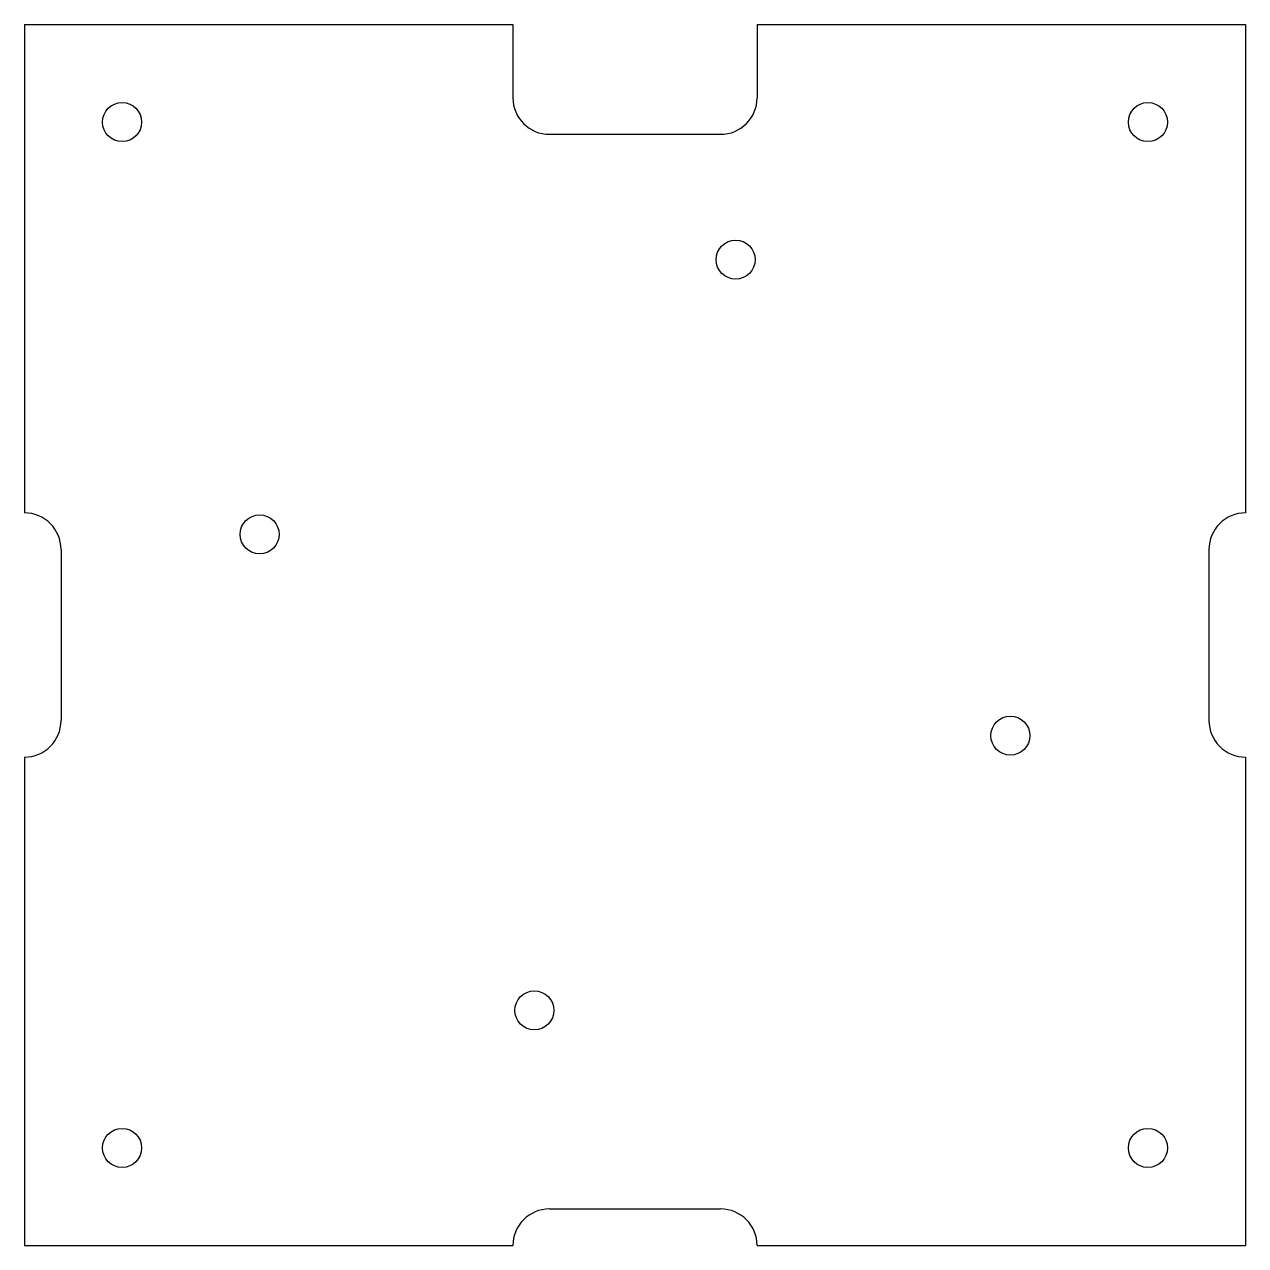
# Model space of a CAD drawing. Extents: x -50 to 50, y -50 to 50.
import ezdxf

# ---------------------------------------------------------------- set-up
doc = ezdxf.new("R2010")
doc.units = 0
doc.header["$MEASUREMENT"] = 0
doc.layers.add('VISIBLE', color=7, linetype='CONTINUOUS')

msp = doc.modelspace()

# ---------------------------------------------------------------- linework, layer by layer
at = {"layer": 'VISIBLE'}
for p, q in [((-50, 50), (-10, 50)), ((-50, 50), (-50, 10)), ((-10, 50), (-10, 44)), ((10, 50), (50, 50)), ((10, 50), (10, 44)), ((50, 50), (50, 10)), ((-7, 41), (7, 41)), ((-47, 7), (-47, -7)), ((47, 7), (47, -7)), ((-50, -10), (-50, -50)), ((50, -10), (50, -50)), ((-7, -47), (7, -47)), ((-50, -50), (-10, -50)), ((10, -50), (50, -50))]:
    msp.add_line(p, q, dxfattribs=at)
for centre in [(-42, 42), (42, 42), (8.24, 30.74), (-30.74, 8.24), (30.74, -8.24), (-8.24, -30.74), (-42, -42), (42, -42)]:
    msp.add_circle(centre, 1.6, dxfattribs=at)
for centre, start, end in [((-7, 44), 180, 270), ((7, 44), 270, 0), ((-50, 7), 0, 90), ((50, 7), 90, 180), ((-50, -7), 270, 0), ((50, -7), 180, 270), ((-7, -50), 90, 180), ((7, -50), 0, 90)]:
    msp.add_arc(centre, 3, start, end, dxfattribs=at)

doc.saveas('drawing.dxf')
